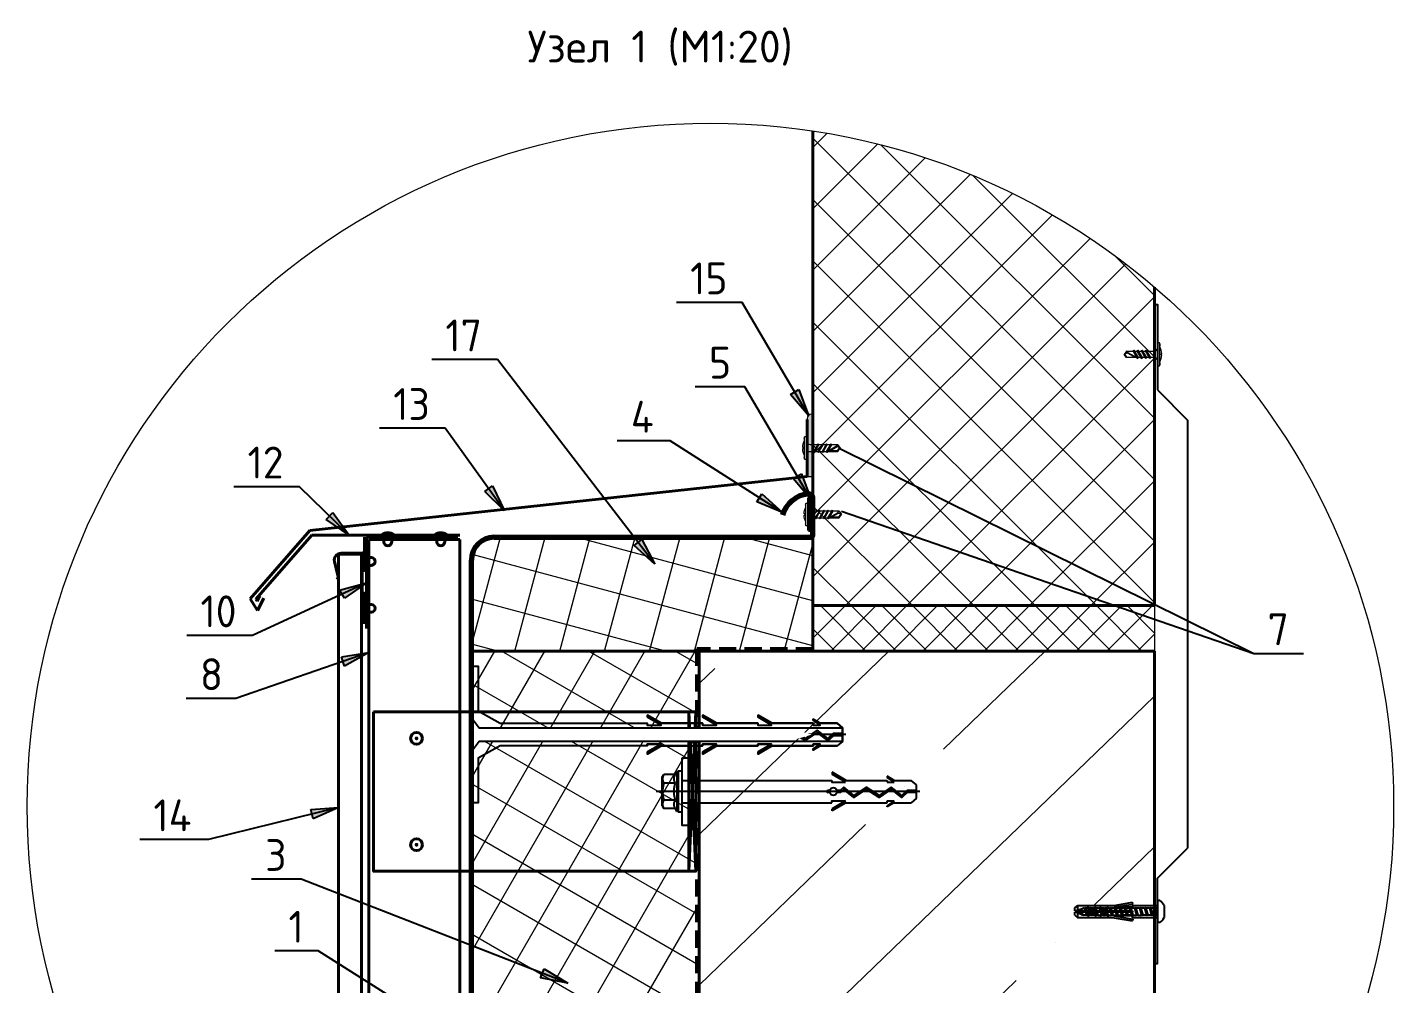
# Model space of a CAD drawing. Header units: millimetres. Extents: x -3689 to 2955806, y -724709 to -635850.
# Drawn here: x 2940953 to 2941553, y -723885 to -723465 of the extents above; entities that cross this region are included whole.
import ezdxf

# ---------------------------------------------------------------- set-up
doc = ezdxf.new("R2010")
doc.units = ezdxf.units.MM
doc.set_wipeout_variables(frame=1)
doc.linetypes.add('DASHED2', pattern=[0.375, 0.25, -0.125])
for name, color, linetype, lineweight in [('_PP_Hatch', 9, 'Continuous', 9), ('_PP_Primary Line Continuous', 3, 'Continuous', 40), ('_Выноска', 7, 'Continuous', 15), ('K_Dim', 165, 'Continuous', 13), ('гидроветрозащита', 10, 'Continuous', 70), ('Гидроизоляция монолита', 30, 'DASHED2', 50), ('Штрих Мин. Вата', 40, 'Continuous', 15)]:
    doc.layers.add(name, color=color, linetype=linetype, lineweight=lineweight)
doc.layers.add('S-METL', color=14, linetype='Continuous')
doc.styles.add('GOST-2.304_Type-B', font='')
doc.styles.add('PDF ISOCPEUR', font='isocpeur.ttf')
doc.styles.get('GOST-2.304_Type-B').set_extended_font_data('GOST Common')

# ---------------------------------------------------------------- blocks, each defined once
blk = doc.blocks.new('*U395')
for points in [[(-60.61, -10.61), (-50, 0)], [(-50, 0), (100.39, 0)], [(111, -10.61), (100.39, 0)], [(-80.61, -11.61), (-90.61, -11.61), (-90.61, -10.61), (-60.61, -10.61)], [(131, -11.61), (141, -11.61), (141, -10.61), (111, -10.61)]]:
    blk.add_lwpolyline(points)
blk = doc.blocks.new('шуруп 4х40')
at = {"color": 0}
for p, q in [((-3.23, -2.91), (-3.23, 2.91)), ((-1.13, 5.33), (0, 5.33)), ((0, -5.33), (0, 5.33)), ((0, 1.92), (0.08, 2)), ((0.79, -1.73), (0, 1.1)), ((1.1, -2), (0.08, 2)), ((0.08, 2), (0.39, 1.73)), ((1.36, -1.73), (0.39, 1.73)), ((2.26, 1.73), (0.39, 1.73)), ((2.26, 1.73), (2.52, 2)), ((3.23, -1.73), (2.26, 1.73)), ((3.54, -2), (2.52, 2)), ((2.52, 2), (2.83, 1.73)), ((3.8, -1.73), (2.83, 1.73)), ((2.83, 1.73), (4.66, 1.73)), ((4.66, 1.73), (4.92, 2)), ((5.63, -1.73), (4.66, 1.73)), ((5.94, -2), (4.92, 2)), ((4.92, 2), (5.23, 1.73)), ((6.2, -1.73), (5.23, 1.73)), ((5.23, 1.73), (7.09, 1.73)), ((7.09, 1.73), (7.35, 2)), ((8.06, -1.73), (7.09, 1.73)), ((8.37, -2), (7.35, 2)), ((7.35, 2), (7.66, 1.73)), ((8.63, -1.73), (7.66, 1.73)), ((9.53, 1.73), (7.66, 1.73)), ((9.53, 1.73), (9.78, 2)), ((10.5, -1.73), (9.53, 1.73)), ((10.81, -2), (9.78, 2)), ((9.78, 2), (10.09, 1.73)), ((11.06, -1.73), (10.09, 1.73)), ((11.96, 1.73), (10.09, 1.73)), ((11.96, 1.73), (12.22, 2)), ((12.93, -1.73), (11.96, 1.73)), ((13.24, -2), (12.22, 2)), ((12.22, 2), (12.53, 1.73)), ((13.5, -1.73), (12.53, 1.73)), ((12.53, 1.73), (14.36, 1.73)), ((14.36, 1.73), (14.62, 2)), ((15.33, -1.73), (14.36, 1.73)), ((15.64, -2), (14.62, 2)), ((14.62, 2), (14.93, 1.73)), ((15.9, -1.73), (14.93, 1.73)), ((14.93, 1.73), (16.79, 1.73)), ((16.79, 1.73), (17.05, 2)), ((17.77, -1.73), (16.79, 1.73)), ((18.08, -2), (17.05, 2)), ((17.05, 2), (17.36, 1.73)), ((18.33, -1.73), (17.36, 1.73)), ((19.19, 1.73), (17.36, 1.73)), ((19.19, 1.73), (19.45, 2)), ((20.17, -1.73), (19.19, 1.73)), ((20.48, -2), (19.45, 2)), ((19.45, 2), (19.76, 1.73)), ((20.73, -1.73), (19.76, 1.73)), ((21.63, 1.73), (19.76, 1.73)), ((21.63, 1.73), (21.89, 2)), ((22.6, -1.73), (21.63, 1.73)), ((22.91, -2), (21.89, 2)), ((21.89, 2), (22.2, 1.73)), ((23.17, -1.73), (22.2, 1.73)), ((24.03, 1.73), (22.2, 1.73)), ((24.03, 1.73), (24.29, 2)), ((25, -1.73), (24.03, 1.73)), ((25.31, -2), (24.29, 2)), ((24.29, 2), (24.6, 1.73)), ((25.57, -1.73), (24.6, 1.73)), ((26.46, 1.73), (24.6, 1.73)), ((26.46, 1.73), (26.72, 2)), ((27.43, -1.73), (26.46, 1.73)), ((27.74, -2), (26.72, 2)), ((26.72, 2), (27.03, 1.73)), ((28, -1.73), (27.03, 1.73)), ((28.86, 1.73), (27.03, 1.73)), ((28.86, 1.73), (29.12, 2)), ((29.83, -1.73), (28.86, 1.73)), ((30.14, -2), (29.12, 2)), ((29.12, 2), (29.43, 1.73)), ((30.4, -1.73), (29.43, 1.73)), ((29.43, 1.73), (31.26, 1.73)), ((31.26, 1.73), (31.52, 2)), ((32.23, -1.73), (31.26, 1.73)), ((32.54, -2), (31.52, 2)), ((31.52, 2), (31.83, 1.73)), ((32.8, -1.73), (31.83, 1.73)), ((31.83, 1.73), (33.76, 1.73)), ((33.76, 1.73), (34.02, 2)), ((34.73, -1.73), (33.76, 1.73)), ((35.04, -2), (34.02, 2)), ((34.02, 2), (34.33, 1.73)), ((35.3, -1.73), (34.33, 1.73)), ((34.33, 1.73), (35.67, 1.73)), ((36.25, 1.5), (35.67, 1.73)), ((36.52, 1.68), (36.25, 1.5)), ((36.95, -1.22), (36.25, 1.5)), ((37.25, -1.39), (36.52, 1.68)), ((36.91, 1.24), (36.52, 1.68)), ((37.44, -1.02), (36.91, 1.24)), ((40, 0), (36.91, 1.24)), ((37.44, -1.02), (40, 0)), ((-1.13, -5.33), (0, -5.33)), ((0, -1.73), (0.79, -1.73)), ((0.79, -1.73), (1.1, -2)), ((1.36, -1.73), (1.1, -2)), ((1.36, -1.73), (3.23, -1.73)), ((3.23, -1.73), (3.54, -2)), ((3.8, -1.73), (3.54, -2)), ((3.8, -1.73), (5.63, -1.73)), ((5.63, -1.73), (5.94, -2)), ((6.2, -1.73), (5.94, -2)), ((6.2, -1.73), (8.06, -1.73)), ((8.06, -1.73), (8.37, -2)), ((8.63, -1.73), (8.37, -2)), ((8.63, -1.73), (10.5, -1.73)), ((10.5, -1.73), (10.81, -2)), ((11.06, -1.73), (10.81, -2)), ((11.06, -1.73), (12.93, -1.73)), ((12.93, -1.73), (13.24, -2)), ((13.5, -1.73), (13.24, -2)), ((13.5, -1.73), (15.33, -1.73)), ((15.33, -1.73), (15.64, -2)), ((15.9, -1.73), (15.64, -2)), ((15.9, -1.73), (17.77, -1.73)), ((17.77, -1.73), (18.08, -2)), ((18.33, -1.73), (18.08, -2)), ((18.33, -1.73), (20.17, -1.73)), ((20.17, -1.73), (20.48, -2)), ((20.73, -1.73), (20.48, -2)), ((20.73, -1.73), (22.6, -1.73)), ((22.6, -1.73), (22.91, -2)), ((23.17, -1.73), (22.91, -2)), ((23.17, -1.73), (25, -1.73)), ((25, -1.73), (25.31, -2)), ((25.57, -1.73), (25.31, -2)), ((25.57, -1.73), (27.43, -1.73)), ((27.43, -1.73), (27.74, -2)), ((28, -1.73), (27.74, -2)), ((28, -1.73), (29.83, -1.73)), ((29.83, -1.73), (30.14, -2)), ((30.4, -1.73), (30.14, -2)), ((30.4, -1.73), (32.23, -1.73)), ((32.23, -1.73), (32.54, -2)), ((32.8, -1.73), (32.54, -2)), ((32.8, -1.73), (34.73, -1.73)), ((34.73, -1.73), (35.04, -2)), ((35.3, -1.73), (35.04, -2)), ((35.3, -1.73), (35.67, -1.73)), ((35.67, -1.73), (36.95, -1.22)), ((36.95, -1.22), (37.25, -1.39)), ((37.25, -1.39), (37.44, -1.02))]:
    blk.add_line(p, q, dxfattribs=at)
for centre, start, end in [((1.84, 0.64), 122.32345, 155.86419), ((1.84, -0.64), 204.13581, 237.67655)]:
    blk.add_arc(centre, 5.56, start, end, dxfattribs=at)
blk = doc.blocks.new('дюбель 6х40')
for p, q in [((0, 3), (12, 3)), ((0, -3), (0, 3)), ((11.98, 3.63), (12.13, 4.52)), ((21, 2.11), (11.98, 3.63)), ((12, 3), (12, 2.1)), ((12, 2.1), (21, 2.1)), ((12, 0.3), (40, 0.3)), ((12, -0.3), (12, 0.3)), ((21, 3), (12.13, 4.52)), ((21, 3), (38.61, 3)), ((24.01, 1.2), (24.01, 3)), ((24.01, 1.2), (27.61, 1.2)), ((27.61, 1.2), (27.61, 3)), ((30.01, 1.2), (30.01, 3)), ((30.01, 1.2), (33.61, 1.2)), ((33.61, 1.2), (33.61, 3)), ((38.61, 3), (38.61, 0.3)), ((40, 1.8), (38.61, 3)), ((40, 1.8), (40, 0.3)), ((12, -3), (0, -3)), ((21, -2.11), (11.98, -3.63)), ((11.98, -3.63), (12.13, -4.52)), ((12, -0.3), (40, -0.3)), ((12, -2.1), (21, -2.1)), ((12, -3), (12, -2.1)), ((21, -3), (12.13, -4.52)), ((38.61, -3), (21, -3)), ((24.01, -1.2), (27.61, -1.2)), ((24.01, -1.2), (24.01, -3)), ((27.61, -1.2), (27.61, -3)), ((30.01, -1.2), (33.61, -1.2)), ((30.01, -1.2), (30.01, -3)), ((33.61, -1.2), (33.61, -3)), ((38.61, -0.3), (38.61, -3)), ((40, -1.8), (38.61, -3)), ((40, -0.3), (40, -1.8))]:
    blk.add_line(p, q)
blk = doc.blocks.new('*U410')
for name in ['шуруп 4х40', 'дюбель 6х40']:
    blk.add_blockref(name, (0, 0))
blk = doc.blocks.new('4.2x16')
at = {"lineweight": 0}
for p, q in [((-1.2, 5.3), (-1.2, -5.3)), ((14.88, 1.6), (16, 0))]:
    blk.add_line(p, q, dxfattribs=at)
for points in [[(-1.2, 3.6, 0.114819), (-2.1, 0.25), (-1.6, 0.25), (-1.6, -0.25), (-2.1, -0.25, 0.114819), (-1.2, -3.6)], [(0, -5.3), (0, 5.3, 0.414214), (-0.2, 5.5), (-1, 5.5, 0.414214), (-1.2, 5.3, 0.209763), (-1.2, 3.8)], [(0, 3.1, 0.414214), (1.5, 1.6), (3.3, 1.6), (3.59, 2.1)], [(14.23, -0.83, 0.131652), (14.88, -1.6), (16, 0), (14.23, -0.83), (9.88, 1.6), (14.88, 1.6), (14.72, 1.3), (15.72, -0.13)], [(-1.2, -3.8, 0.209763), (-1.2, -5.3, 0.414214), (-1, -5.5), (-0.2, -5.5, 0.414214), (0, -5.3)], [(5.15, -1.6), (1.5, -1.6, 0.414214), (0, -3.1)]]:
    blk.add_lwpolyline(points, format="xyb", dxfattribs=at)
for points in [[(0, -1.6), (0, -1.6), (0, 1.6)], [(3.59, 2.1), (5.44, -2.1)], [(3.88, 1.6), (5.3, 1.6)], [(5.59, 2.1), (7.44, -2.1)], [(5.88, 1.6), (7.3, 1.6)], [(7.59, 2.1), (9.44, -2.1)], [(7.88, 1.6), (9.3, 1.6)], [(14.72, 1.3), (11.03, 1.3), (14.57, -0.67)], [(7.15, -1.6), (5.73, -1.6)], [(9.15, -1.6), (7.73, -1.6)], [(11.15, -1.6), (9.73, -1.6)], [(11.73, -1.6), (11.44, -2.1)], [(14.88, -1.6), (11.73, -1.6)]]:
    blk.add_lwpolyline(points, dxfattribs=at)
for points in [[(3.59, 2.1), (5.73, -1.6), (5.44, -2.1), (3.3, 1.6)], [(5.3, 1.6), (5.59, 2.1), (7.73, -1.6), (7.44, -2.1)], [(7.3, 1.6), (7.59, 2.1), (9.73, -1.6), (9.44, -2.1)], [(9.59, 2.1), (11.44, -2.1), (9.3, 1.6), (9.59, 2.1), (11.73, -1.6)]]:
    blk.add_lwpolyline(points, close=True, dxfattribs=at)
blk = doc.blocks.new('*U385')
blk.add_blockref('4.2x16', (0, 0))

msp = doc.modelspace()

# ---------------------------------------------------------------- hatches: boundary and pattern name
for points in [[(2941296.38, -723635.43), (2941288.48, -723626.16), (2941292.12, -723624.01)], [(2941297.64, -723672.45), (2941289.74, -723663.17), (2941293.39, -723661.03)], [(2941162.95, -723677.33), (2941154.23, -723668.82), (2941157.67, -723666.35)], [(2941284.98, -723678.04), (2941273.72, -723673.37), (2941275.99, -723669.8)], [(2941094.7, -723687.93), (2941084.63, -723681.08), (2941087.58, -723678.04)], [(2941228.9, -723700.72), (2941219.91, -723692.5), (2941223.26, -723689.92)], [(2941103.38, -723739.56), (2941092.72, -723745.47), (2941091.34, -723741.47)], [(2941090.09, -723807.67), (2941078.93, -723812.58), (2941077.93, -723808.47)], [(2941190.69, -723884.75), (2941178.74, -723882.36), (2941180.28, -723878.42)]]:
    msp.add_hatch(color=256).paths.add_polyline_path(points, flags=0)
msp.add_hatch(color=256).paths.add_polyline_path([(2941102.38, -723708.93), (2941092.66, -723715.72), (2941090.45, -723712.11)])
at = {"layer": '_Выноска'}
h = msp.add_hatch(color=256, dxfattribs=at)
h.set_gradient(color2=(0, 0, 0))
edge = h.paths.add_edge_path()
edge.add_line((2941295.79, -723637.23), (2941295.79, -723662.23))
edge.add_line((2941295.79, -723662.23), (2941298.38, -723662.23))
edge.add_line((2941298.38, -723662.23), (2941298.38, -723634.85))
edge.add_line((2941298.38, -723634.85), (2941297.79, -723634.85))
edge.add_arc((2941297.79, -723636.85), 2, 90, 180)
edge.add_line((2941295.79, -723636.85), (2941295.79, -723637.23))

# ---------------------------------------------------------------- linework, layer by layer
for p, q in [((2941267.25, -723585.83), (2941238.45, -723585.83)), ((2941296.38, -723635.43), (2941267.25, -723585.83)), ((2941159.78, -723610.89), (2941130.98, -723610.89)), ((2941228.9, -723700.72), (2941159.78, -723610.89)), ((2941268.52, -723622.84), (2941246.72, -723622.84)), ((2941297.64, -723672.45), (2941268.52, -723622.84)), ((2941288.48, -723626.16), (2941292.12, -723624.01)), ((2941296.38, -723635.43), (2941288.48, -723626.16)), ((2941292.12, -723624.01), (2941296.38, -723635.43)), ((2941136.86, -723641.02), (2941108.06, -723641.02)), ((2941162.95, -723677.33), (2941136.86, -723641.02)), ((2941235.61, -723646.58), (2941212.41, -723646.58)), ((2941284.98, -723678.04), (2941235.61, -723646.58)), ((2941310.19, -723649.93), (2941492.01, -723739.94)), ((2941289.74, -723663.17), (2941293.39, -723661.03)), ((2941297.64, -723672.45), (2941289.74, -723663.17)), ((2941293.39, -723661.03), (2941297.64, -723672.45)), ((2941072.89, -723666.71), (2941044.09, -723666.71)), ((2941094.7, -723687.93), (2941072.89, -723666.71)), ((2941154.23, -723668.82), (2941157.67, -723666.35)), ((2941162.95, -723677.33), (2941154.23, -723668.82)), ((2941157.67, -723666.35), (2941162.95, -723677.33)), ((2941273.72, -723673.37), (2941275.99, -723669.8)), ((2941275.99, -723669.8), (2941284.98, -723678.04)), ((2941284.98, -723678.04), (2941273.72, -723673.37)), ((2941310.92, -723677.47), (2941492.01, -723739.94)), ((2941084.63, -723681.08), (2941087.58, -723678.04)), ((2941094.7, -723687.93), (2941084.63, -723681.08)), ((2941087.58, -723678.04), (2941094.7, -723687.93)), ((2941219.91, -723692.5), (2941223.26, -723689.92)), ((2941223.26, -723689.92), (2941228.9, -723700.72)), ((2941228.9, -723700.72), (2941219.91, -723692.5)), ((2941102.38, -723708.93), (2941052.22, -723732.06)), ((2941090.45, -723712.11), (2941102.38, -723708.93)), ((2941092.66, -723715.72), (2941090.45, -723712.11)), ((2941102.38, -723708.93), (2941092.66, -723715.72)), ((2941052.22, -723732.06), (2941023.42, -723732.06)), ((2941103.38, -723739.56), (2941045, -723759.67)), ((2941091.34, -723741.47), (2941103.38, -723739.56)), ((2941092.72, -723745.47), (2941091.34, -723741.47)), ((2941103.38, -723739.56), (2941092.72, -723745.47)), ((2941492.01, -723739.94), (2941513.81, -723739.94)), ((2941045, -723759.67), (2941023.2, -723759.67)), ((2941090.09, -723807.67), (2941032.97, -723821.67)), ((2941077.93, -723808.47), (2941090.09, -723807.67)), ((2941078.93, -723812.58), (2941077.93, -723808.47)), ((2941090.09, -723807.67), (2941078.93, -723812.58)), ((2941032.97, -723821.67), (2941002.77, -723821.67)), ((2941073.61, -723839.08), (2941051.81, -723839.08)), ((2941190.69, -723884.75), (2941073.61, -723839.08)), ((2941081.06, -723870.59), (2941062.06, -723870.59)), ((2941127.22, -723899.67), (2941081.06, -723870.59)), ((2941178.74, -723882.36), (2941180.28, -723878.42)), ((2941180.28, -723878.42), (2941190.69, -723884.75)), ((2941190.69, -723884.75), (2941178.74, -723882.36))]:
    msp.add_line(p, q)
at = {"color": 1}
for p, q in [((2941311.38, -723778.55), (2941311.38, -723772.65)), ((2941312.81, -723775.6), (2941261.38, -723775.6)), ((2941280.21, -723779.82), (2941274.31, -723783.23)), ((2941277.82, -723776.07), (2941276.86, -723776.07)), ((2941298.41, -723780.6), (2941298.41, -723779.82)), ((2941298.41, -723779.82), (2941301.54, -723779.82)), ((2941301.54, -723779.82), (2941298.49, -723781.91)), ((2941311.38, -723778.64), (2941309.02, -723780.6)), ((2941310.99, -723776.07), (2941310.99, -723775.14)), ((2941261.38, -723780.6), (2941274.15, -723780.6)), ((2941280.42, -723780.6), (2941274.31, -723784.13)), ((2941274.31, -723784.13), (2941274.31, -723783.21)), ((2941280.42, -723780.6), (2941298.41, -723780.6)), ((2941301.54, -723780.6), (2941298.49, -723782.37)), ((2941298.49, -723782.37), (2941298.49, -723781.91)), ((2941301.54, -723780.6), (2941309.02, -723780.6))]:
    msp.add_line(p, q, dxfattribs=at)
at = {"color": 9, "ltscale": 5}
for p, q in [((2941238.65, -723791.88), (2941237.97, -723793.17)), ((2941238.65, -723791.88), (2941238.65, -723809.32)), ((2941232.21, -723794.35), (2941232.9, -723793.17)), ((2941232.21, -723806.85), (2941232.21, -723794.35)), ((2941237.97, -723793.17), (2941232.9, -723793.17)), ((2941237.97, -723796.88), (2941232.9, -723796.88)), ((2941232.21, -723806.85), (2941232.9, -723808.04)), ((2941237.97, -723804.32), (2941232.9, -723804.32)), ((2941237.97, -723808.04), (2941232.9, -723808.04)), ((2941238.65, -723809.32), (2941237.97, -723808.04))]:
    msp.add_line(p, q, dxfattribs=at)
at = {"color": 9}
for p, q in [((2941239.15, -723791.88), (2941238.65, -723791.88)), ((2941239.15, -723809.32), (2941238.65, -723809.32))]:
    msp.add_line(p, q, dxfattribs=at)
at = {"color": 9, "ltscale": 3}
msp.add_line((2941239.15, -723791.88), (2941239.15, -723809.32), dxfattribs=at)
at = {"color": 9, "ltscale": 7}
for p, q in [((2941240.91, -723795.69), (2941306.65, -723795.69)), ((2941312.92, -723795.69), (2941306.81, -723792.16)), ((2941306.81, -723792.16), (2941306.81, -723793.07)), ((2941312.71, -723796.47), (2941306.81, -723793.06)), ((2941312.92, -723795.69), (2941330.91, -723795.69)), ((2941312.92, -723795.69), (2941330.91, -723795.69)), ((2941330.91, -723795.69), (2941330.91, -723796.47)), ((2941330.91, -723796.47), (2941334.04, -723796.47)), ((2941334.04, -723795.69), (2941330.99, -723793.92)), ((2941330.99, -723793.92), (2941330.99, -723794.38)), ((2941334.04, -723796.47), (2941330.99, -723794.37)), ((2941334.04, -723795.69), (2941341.52, -723795.69)), ((2941343.88, -723797.65), (2941341.52, -723795.69)), ((2941343.88, -723803.55), (2941343.88, -723797.65)), ((2941310.32, -723801.07), (2941309.36, -723801.07)), ((2941343.88, -723803.55), (2941341.52, -723805.51)), ((2941343.49, -723801.07), (2941343.49, -723800.14)), ((2941240.91, -723805.51), (2941306.65, -723805.51)), ((2941312.71, -723804.73), (2941306.81, -723808.14)), ((2941312.92, -723805.51), (2941306.81, -723809.04)), ((2941306.81, -723809.04), (2941306.81, -723808.13)), ((2941312.92, -723805.51), (2941330.91, -723805.51)), ((2941330.91, -723805.51), (2941330.91, -723804.73)), ((2941330.91, -723804.73), (2941334.04, -723804.73)), ((2941334.04, -723804.73), (2941330.99, -723806.83)), ((2941334.04, -723805.51), (2941330.99, -723807.28)), ((2941330.99, -723807.28), (2941330.99, -723806.82)), ((2941334.04, -723805.51), (2941341.52, -723805.51))]:
    msp.add_line(p, q, dxfattribs=at)
at = {"color": 9, "ltscale": 10}
msp.add_line((2941345.31, -723800.6), (2941229.52, -723800.6), dxfattribs=at)
at = {"color": 1}
for points in [[(2941261.38, -723770.6), (2941274.15, -723770.6), (2941274.15, -723771.39), (2941280.21, -723771.39), (2941274.31, -723767.98)], [(2941310.99, -723775.14), (2941307.31, -723775.14), (2941304.97, -723777.3), (2941300.24, -723773.67), (2941294.9, -723777.3), (2941289.2, -723773.67), (2941283.85, -723777.3), (2941279.44, -723773.75), (2941277.82, -723775.13), (2941276.33, -723775.13)], [(2941273.34, -723775.13), (2941272.51, -723775.13)], [(2941273.34, -723776.07), (2941272.51, -723776.07)], [(2941274.15, -723780.6), (2941274.15, -723779.82), (2941280.21, -723779.82)], [(2941310.99, -723776.07), (2941307.31, -723776.07), (2941304.97, -723778.23), (2941300.24, -723774.6), (2941294.9, -723778.23), (2941289.2, -723774.6), (2941283.85, -723778.23), (2941279.44, -723774.68), (2941277.82, -723776.07), (2941276.33, -723776.07)]]:
    msp.add_lwpolyline(points, dxfattribs=at)
at = {"color": 9, "ltscale": 5}
msp.add_lwpolyline([(2941240.91, -723785.74), (2941243.88, -723785.74), (2941243.88, -723815.46), (2941240.91, -723815.46)], close=True, dxfattribs=at)
at = {"color": 9, "ltscale": 7}
msp.add_lwpolyline([(2941239.15, -723809.52), (2941240.91, -723809.52), (2941240.91, -723791.68), (2941239.15, -723791.68)], close=True, dxfattribs=at)
for points in [[(2941306.65, -723795.69), (2941306.65, -723796.47), (2941312.71, -723796.47)], [(2941305.84, -723800.13), (2941305.01, -723800.13)], [(2941305.84, -723801.07), (2941305.01, -723801.07)], [(2941343.49, -723800.14), (2941339.81, -723800.14), (2941337.47, -723802.3), (2941332.74, -723798.67), (2941327.4, -723802.3), (2941321.7, -723798.67), (2941316.35, -723802.3), (2941311.94, -723798.75), (2941310.32, -723800.13), (2941308.83, -723800.13)], [(2941343.49, -723801.07), (2941339.81, -723801.07), (2941337.47, -723803.23), (2941332.74, -723799.6), (2941327.4, -723803.23), (2941321.7, -723799.6), (2941316.35, -723803.23), (2941311.94, -723799.68), (2941310.32, -723801.07), (2941308.83, -723801.07)], [(2941306.65, -723805.51), (2941306.65, -723804.73), (2941312.71, -723804.73)]]:
    msp.add_lwpolyline(points, dxfattribs=at)
at = {"color": 1}
for centre, radius, start, end in [((2941272.51, -723775.6), 0.471, 90, 270), ((2941274.83, -723775.6), 1.57, 17.4576, 162.5424), ((2941274.83, -723775.6), 1.57, 197.4576, 342.5424)]:
    msp.add_arc(centre, radius, start, end, dxfattribs=at)
at = {"color": 9, "ltscale": 7}
for centre, radius, start, end in [((2941305.01, -723800.6), 0.471, 90, 270), ((2941307.33, -723800.6), 1.57, 17.4576, 162.5424), ((2941307.33, -723800.6), 1.57, 197.4576, 342.5424)]:
    msp.add_arc(centre, radius, start, end, dxfattribs=at)
at = {"color": 9, "ltscale": 5}
for points in [[(2941232.9, -723793.17), (2941231.83, -723795.02), (2941232.9, -723796.88)], [(2941232.9, -723796.88), (2941231.83, -723800.6), (2941232.9, -723804.32)], [(2941237.97, -723796.88), (2941236.89, -723795.02), (2941237.97, -723793.17)], [(2941237.97, -723804.32), (2941236.89, -723800.6), (2941237.97, -723796.88)], [(2941232.9, -723804.32), (2941231.83, -723806.18), (2941232.9, -723808.04)], [(2941237.97, -723808.04), (2941236.89, -723806.18), (2941237.97, -723804.32)]]:
    msp.add_rational_spline(points, [1.31624349047, 1.51986706708, 1.31624349047], degree=2, dxfattribs=at)
at = {"layer": '_PP_Hatch', "linetype": 'Continuous', "ltscale": 10}
for p, q in [((2941248.38, -723788.93), (2941248.38, -723738.93)), ((2941248.38, -723819.42), (2941331.73, -723738.93)), ((2941355.76, -723781.93), (2941400.29, -723738.93)), ((2941248.38, -723753.21), (2941255.33, -723746.5)), ((2941248.38, -723951.83), (2941448.38, -723758.69)), ((2941338.63, -723798.47), (2941338.63, -723798.47)), ((2941248.38, -723885.62), (2941321.5, -723815.01)), ((2941421.92, -723850.45), (2941448.38, -723824.9)), ((2941248.38, -723878.93), (2941248.38, -723828.93)), ((2941404.79, -723866.99), (2941404.79, -723866.99)), ((2941302.02, -723966.24), (2941387.67, -723883.53))]:
    msp.add_line(p, q, dxfattribs=at)
at = {"layer": '_PP_Hatch', "ltscale": 10}
msp.add_line((2941248.38, -723738.93), (2941248.38, -724107.02), dxfattribs=at)
at = {"layer": '_PP_Primary Line Continuous', "ltscale": 10}
for p, q in [((2941298.38, -723510.45), (2941298.38, -723718.93)), ((2941448.38, -723718.93), (2941448.38, -723579.07)), ((2941298.38, -723688.93), (2941158.38, -723688.93)), ((2941298.38, -723738.93), (2941298.38, -723688.93)), ((2941148.38, -723698.93), (2941148.38, -723738.93)), ((2941298.38, -723718.93), (2941448.38, -723718.93)), ((2941148.38, -723738.93), (2941298.38, -723738.93)), ((2941248.38, -723738.93), (2941148.38, -723738.93)), ((2941148.38, -723738.93), (2941148.38, -723988.93)), ((2941448.38, -723738.93), (2941248.38, -723738.93)), ((2941248.38, -723738.93), (2941248.38, -724107.02)), ((2941248.38, -724002.93), (2941248.38, -723738.93)), ((2941448.38, -724035.05), (2941448.38, -723738.93))]:
    msp.add_line(p, q, dxfattribs=at)
at = {"layer": '_PP_Primary Line Continuous'}
for p, q in [((2941295.79, -723637.23), (2941295.79, -723662.23)), ((2941295.79, -723662.23), (2941077.47, -723685.93)), ((2941077.47, -723685.93), (2941051.29, -723715.94)), ((2941078.38, -723687.93), (2941053.77, -723716.15)), ((2941077.47, -723685.93), (2941077.47, -723685.93)), ((2941143.38, -723687.93), (2941078.38, -723687.93)), ((2941142.38, -723688.93), (2941102.38, -723688.93)), ((2941102.38, -723688.93), (2941102.38, -723728.93)), ((2941100.09, -723696.42), (2941090.09, -723696.42)), ((2941090.09, -723696.42), (2941090.09, -723996.42)), ((2941100.09, -723996.42), (2941100.09, -723696.42)), ((2941051.29, -723715.94), (2941054.45, -723721.08)), ((2941053.77, -723716.15), (2941054.29, -723717)), ((2941054.29, -723717), (2941055.46, -723714.72)), ((2941054.45, -723721.08), (2941057.24, -723715.63))]:
    msp.add_line(p, q, dxfattribs=at)
at = {"layer": '_PP_Primary Line Continuous', "color": 217, "true_color": 0x93278f}
for p, q in [((2941103.38, -724002.93), (2941103.38, -723689.93)), ((2941103.38, -723689.93), (2941143.38, -723689.93)), ((2941143.38, -723689.93), (2941143.38, -724002.93))]:
    msp.add_line(p, q, dxfattribs=at)
at = {"layer": '_PP_Primary Line Continuous', "color": 116, "true_color": 0x136734}
for points in [[(2941296.38, -723685.93), (2941298.38, -723685.93), (2941298.38, -723671.93), (2941296.38, -723671.93), (2941296.38, -723685.93)], [(2941296.38, -723671.93), (2941298.38, -723685.93), (2941298.38, -723671.93), (2941296.38, -723685.93)]]:
    msp.add_lwpolyline(points, dxfattribs=at)
at = {"layer": '_PP_Primary Line Continuous', "color": 6}
msp.add_lwpolyline([(2941101.38, -723688.93), (2941101.38, -723694.93, -0.414214), (2941100.38, -723695.93), (2941091.19, -723695.93, 0.485847), (2941088.27, -723699.64), (2941089.76, -723705.76, -0.144281), (2941089.71, -723706.89), (2941089.5, -723707.48)], format="xyb", dxfattribs=at)
msp.add_lwpolyline([(2941101.38, -723726.93), (2941101.38, -723713.52), (2941100.38, -723713.52), (2941100.38, -723703.52), (2941101.38, -723703.52), (2941101.38, -723688.93)], dxfattribs=at)
at = {"layer": '_PP_Primary Line Continuous', "color": 116, "true_color": 0x136734}
for points in [[(2941109.18, -723687.68), (2941109.18, -723687.93), (2941110.18, -723687.93), (2941110.18, -723689.93, 1.795088), (2941113.18, -723689.93), (2941113.18, -723687.93), (2941114.18, -723687.93), (2941114.18, -723687.68, 0.29532)], [(2941132.43, -723687.68), (2941132.43, -723687.93), (2941133.43, -723687.93), (2941133.43, -723689.93, 1.795088), (2941136.43, -723689.93), (2941136.43, -723687.93), (2941137.43, -723687.93), (2941137.43, -723687.68, 0.29532)], [(2941101.12, -723702.04), (2941101.38, -723702.04), (2941101.38, -723701.04), (2941103.38, -723701.04, 1.795088), (2941103.38, -723698.04), (2941101.38, -723698.04), (2941101.38, -723697.04), (2941101.12, -723697.04, 0.29532)], [(2941101.12, -723722.63), (2941101.38, -723722.63), (2941101.38, -723721.63), (2941103.38, -723721.63, 1.795088), (2941103.38, -723718.63), (2941101.38, -723718.63), (2941101.38, -723717.63), (2941101.12, -723717.63, 0.29532)]]:
    msp.add_lwpolyline(points, format="xyb", close=True, dxfattribs=at)
at = {"layer": '_PP_Primary Line Continuous', "color": 159, "true_color": 0x22346e}
msp.add_lwpolyline([(2941105.43, -723765.6), (2941246.88, -723765.6), (2941246.88, -723835.6), (2941105.43, -723835.6)], close=True, dxfattribs=at)
msp.add_lwpolyline([(2941246.88, -723835.6), (2941243.88, -723835.6), (2941243.88, -723765.6), (2941246.88, -723765.6), (2941243.88, -723835.6), (2941246.88, -723835.6), (2941243.88, -723765.6)], dxfattribs=at)
at = {"layer": '_PP_Primary Line Continuous', "color": 7}
for centre, radius in [((2941124.29, -723777.24), 2.61), ((2941124.29, -723777.24), 0.21), ((2941124.29, -723823.96), 2.61), ((2941124.29, -723823.96), 0.21)]:
    msp.add_circle(centre, radius, dxfattribs=at)
at = {"layer": '_PP_Primary Line Continuous', "ltscale": 10}
msp.add_arc((2941158.38, -723698.93), 10, 90, 180, dxfattribs=at)
at = {"layer": '_Выноска'}
for p, q in [((2941298.38, -723634.85), (2941297.79, -723634.85)), ((2941298.38, -723662.23), (2941298.38, -723634.85)), ((2941295.79, -723636.85), (2941295.79, -723637.23)), ((2941295.79, -723637.23), (2941295.79, -723637.23)), ((2941295.79, -723637.23), (2941295.79, -723662.23)), ((2941295.79, -723662.23), (2941298.38, -723662.23))]:
    msp.add_line(p, q, dxfattribs=at)
msp.add_circle((2941253.38, -723807.06), 300, dxfattribs=at)
msp.add_arc((2941297.79, -723636.85), 2, 90, 180, dxfattribs=at)
at = {"layer": 'K_Dim'}
for p, q in [((2941298.38, -723718.93), (2941448.38, -723718.93)), ((2941298.38, -723738.93), (2941298.38, -723718.93)), ((2941448.38, -723718.93), (2941448.38, -723738.93)), ((2941448.38, -723738.93), (2941298.38, -723738.93))]:
    msp.add_line(p, q, dxfattribs=at)
at = {"layer": 'гидроветрозащита'}
for p, q in [((2941296.16, -723669.98), (2941296.16, -723669.98)), ((2941296.16, -723669.98), (2941296.16, -723669.98)), ((2941298.38, -723687.93), (2941298.38, -723671.93)), ((2941298.38, -723687.93), (2941298.38, -723671.93)), ((2941158.38, -723688.93), (2941297.38, -723688.93)), ((2941158.38, -723688.93), (2941297.38, -723688.93)), ((2941148.38, -723988.93), (2941148.38, -723698.93)), ((2941148.38, -723988.93), (2941148.38, -723698.93))]:
    msp.add_line(p, q, dxfattribs=at)
for centre, radius, start, end in [((2941297.22, -723682.63), 12.7, 94.78202, 164.63115), ((2941297.22, -723682.63), 12.7, 94.78202, 164.63115), ((2941296.53, -723671.8), 1.86, 355.99069, 101.24219), ((2941296.53, -723671.8), 1.86, 355.99069, 101.24219), ((2941158.38, -723698.93), 10, 90, 180), ((2941158.38, -723698.93), 10, 90, 180), ((2941297.38, -723687.93), 1, 270, 0), ((2941297.38, -723687.93), 1, 270, 0)]:
    msp.add_arc(centre, radius, start, end, dxfattribs=at)
at = {"layer": 'Гидроизоляция монолита', "ltscale": 30}
for p, q in [((2941298.38, -723737.93), (2941247.38, -723737.93)), ((2941247.38, -723737.93), (2941247.38, -724107))]:
    msp.add_line(p, q, dxfattribs=at)
at = {"layer": 'Штрих Мин. Вата', "linetype": 'Continuous'}
for p, q in [((2941298.38, -723517.73), (2941304.64, -723511.47)), ((2941448.38, -723663.62), (2941298.38, -723513.62)), ((2941298.38, -723544.67), (2941326.86, -723516.2)), ((2941448.38, -723636.68), (2941328.24, -723516.55)), ((2941298.38, -723571.61), (2941347.72, -723522.28)), ((2941298.38, -723598.55), (2941367.37, -723529.56)), ((2941448.38, -723609.74), (2941368.77, -723530.14)), ((2941298.38, -723625.5), (2941385.94, -723537.93)), ((2941448.38, -723690.57), (2941298.38, -723540.57)), ((2941298.38, -723652.44), (2941403.5, -723547.32)), ((2941298.38, -723679.38), (2941420.1, -723557.65)), ((2941448.38, -723717.51), (2941298.38, -723567.51)), ((2941298.38, -723706.32), (2941435.8, -723568.89)), ((2941448.38, -723582.8), (2941430.49, -723564.92)), ((2941312.71, -723718.93), (2941448.38, -723583.26)), ((2941422.86, -723718.93), (2941298.38, -723594.45)), ((2941339.65, -723718.93), (2941448.38, -723610.2)), ((2941395.92, -723718.93), (2941298.38, -723621.39)), ((2941366.59, -723718.93), (2941448.38, -723637.14)), ((2941368.98, -723718.93), (2941298.38, -723648.33)), ((2941393.53, -723718.93), (2941448.38, -723664.08)), ((2941342.04, -723718.93), (2941298.38, -723675.27)), ((2941148.38, -723736.48), (2941161.12, -723688.93)), ((2941167.44, -723738.93), (2941180.84, -723688.93)), ((2941187.17, -723738.93), (2941200.56, -723688.93)), ((2941298.38, -723716.85), (2941194.19, -723688.93)), ((2941206.89, -723738.93), (2941220.29, -723688.93)), ((2941226.61, -723738.93), (2941240.01, -723688.93)), ((2941246.33, -723738.93), (2941259.73, -723688.93)), ((2941266.05, -723738.93), (2941279.45, -723688.93)), ((2941298.38, -723697.12), (2941267.79, -723688.93)), ((2941285.78, -723738.93), (2941298.38, -723691.9)), ((2941420.47, -723718.93), (2941448.38, -723691.02)), ((2941298.38, -723736.57), (2941148.69, -723696.46)), ((2941315.1, -723718.93), (2941298.38, -723702.21)), ((2941233.58, -723738.93), (2941148.38, -723716.1)), ((2941298.38, -723719.79), (2941299.24, -723718.93)), ((2941298.38, -723733.26), (2941312.71, -723718.93)), ((2941321.63, -723738.93), (2941301.63, -723718.93)), ((2941306.18, -723738.93), (2941326.18, -723718.93)), ((2941335.1, -723738.93), (2941315.1, -723718.93)), ((2941319.65, -723738.93), (2941339.65, -723718.93)), ((2941348.57, -723738.93), (2941328.57, -723718.93)), ((2941333.12, -723738.93), (2941353.12, -723718.93)), ((2941362.04, -723738.93), (2941342.04, -723718.93)), ((2941346.59, -723738.93), (2941366.59, -723718.93)), ((2941375.51, -723738.93), (2941355.51, -723718.93)), ((2941360.06, -723738.93), (2941380.06, -723718.93)), ((2941388.98, -723738.93), (2941368.98, -723718.93)), ((2941373.53, -723738.93), (2941393.53, -723718.93)), ((2941402.45, -723738.93), (2941382.45, -723718.93)), ((2941387, -723738.93), (2941407, -723718.93)), ((2941415.92, -723738.93), (2941395.92, -723718.93)), ((2941400.47, -723738.93), (2941420.47, -723718.93)), ((2941429.39, -723738.93), (2941409.39, -723718.93)), ((2941413.94, -723738.93), (2941433.94, -723718.93)), ((2941442.86, -723738.93), (2941422.86, -723718.93)), ((2941427.41, -723738.93), (2941447.41, -723718.93)), ((2941448.38, -723730.98), (2941436.33, -723718.93)), ((2941447.41, -723718.93), (2941448.38, -723717.96)), ((2941308.16, -723738.93), (2941298.38, -723729.15)), ((2941440.88, -723738.93), (2941448.38, -723731.43)), ((2941159.98, -723738.93), (2941148.38, -723735.82)), ((2941148.38, -723756.65), (2941158.61, -723738.93)), ((2941148.38, -723794.75), (2941180.61, -723738.93)), ((2941148.38, -723832.85), (2941202.6, -723738.93)), ((2941148.38, -723870.95), (2941224.6, -723738.93)), ((2941148.38, -723909.05), (2941246.6, -723738.93)), ((2941248.38, -723788.98), (2941161.68, -723738.93)), ((2941248.38, -723766.98), (2941199.78, -723738.93)), ((2941248.38, -723744.99), (2941237.88, -723738.93)), ((2941248.38, -723810.98), (2941148.38, -723753.24)), ((2941148.38, -723947.15), (2941248.38, -723773.95)), ((2941248.38, -723832.98), (2941148.38, -723775.24)), ((2941248.38, -723854.97), (2941148.38, -723797.24)), ((2941148.38, -723985.25), (2941248.38, -723812.05)), ((2941248.38, -723876.97), (2941148.38, -723819.24)), ((2941248.38, -723898.97), (2941148.38, -723841.23)), ((2941160.18, -724002.9), (2941248.38, -723850.15)), ((2941248.38, -723920.96), (2941148.38, -723863.23))]:
    msp.add_line(p, q, dxfattribs=at)

# ---------------------------------------------------------------- block references
at = {"layer": 'S-METL'}
for name, p, xscale, yscale, zscale, rotation in [('*U395', (2941462.89, -723699.93), 1.25, 1.25, 1.25, 270), ('*U385', (2941449.63, -723608.59), 0.9090909090909092, 0.9090909090909092, 0.9090909090909092, 180.0000000003209), ('*U385', (2941295.79, -723649.73), -0.9090909090909092, 0.9090909090909092, 0.9090909090909092, 180), ('*U385', (2941296.38, -723678.93), -0.9090909090909092, 0.9090909090909092, 0.9090909090909092, 180), ('*U410', (2941449.63, -723853.33), 0.906249999999818, 0.906249999999818, 0.906249999999818, 180)]:
    msp.add_blockref(name, p, dxfattribs=dict(at, xscale=xscale, yscale=yscale, zscale=zscale, rotation=rotation))

# ---------------------------------------------------------------- texts
for s, style, p in [('Узел 1 (М1:20)', 'PDF ISOCPEUR', (2941173, -723480.42)), ('15', 'GOST-2.304_Type-B', (2941244.45, -723582.23)), ('17', 'GOST-2.304_Type-B', (2941136.98, -723607.29)), ('5', 'GOST-2.304_Type-B', (2941252.72, -723619.24)), ('13', 'GOST-2.304_Type-B', (2941114.06, -723637.42)), ('4', 'GOST-2.304_Type-B', (2941218.41, -723642.98)), ('12', 'GOST-2.304_Type-B', (2941050.09, -723663.11)), ('10', 'GOST-2.304_Type-B', (2941029.42, -723728.46)), ('7', 'GOST-2.304_Type-B', (2941498.01, -723736.34)), ('8', 'GOST-2.304_Type-B', (2941029.2, -723756.07)), ('14', 'GOST-2.304_Type-B', (2941008.77, -723818.07)), ('3', 'GOST-2.304_Type-B', (2941057.81, -723835.48)), ('1', 'GOST-2.304_Type-B', (2941068.06, -723866.99))]:
    msp.add_text(s, height=14, dxfattribs=dict(style=style)).set_placement(p)

# ---------------------------------------------------------------- next in the draw order: wipeouts: each hides what was drawn before it
at = {"color": 251, "lineweight": 0}
msp.add_wipeout([(2941149.51, -723781.3), (2941149.51, -723769.9), (2941149.51, -723769.9), (2941149.51, -723769.9), (2941151.74, -723772.8), (2941151.74, -723772.8), (2941288.14, -723772.8), (2941297.84, -723775.6), (2941288.14, -723778.4), (2941151.74, -723778.4)], dxfattribs=at)

# ---------------------------------------------------------------- next in the draw order: linework, layer by layer
at = {"color": 1}
for p, q in [((2941231.69, -723779.82), (2941225.79, -723783.23)), ((2941231.9, -723780.6), (2941225.79, -723784.13)), ((2941225.79, -723784.13), (2941225.79, -723783.21))]:
    msp.add_line(p, q, dxfattribs=at)
at = {"color": 9, "ltscale": 7}
for p, q in [((2941255.95, -723779.82), (2941250.05, -723783.23)), ((2941231.9, -723780.6), (2941249.88, -723780.6)), ((2941256.16, -723780.6), (2941250.05, -723784.13)), ((2941250.05, -723784.13), (2941250.05, -723783.21)), ((2941256.16, -723780.6), (2941274.15, -723780.6))]:
    msp.add_line(p, q, dxfattribs=at)
at = {"color": 1}
for points in [[(2941225.79, -723767.99), (2941225.79, -723767.07), (2941231.9, -723770.6), (2941249.88, -723770.6), (2941249.88, -723771.39), (2941255.95, -723771.39), (2941250.05, -723767.98), (2941250.05, -723767.07), (2941256.16, -723770.6), (2941274.15, -723770.6), (2941274.15, -723771.39), (2941280.21, -723771.39), (2941274.31, -723767.98), (2941274.31, -723767.07), (2941280.42, -723770.6), (2941298.41, -723770.6), (2941298.41, -723771.39), (2941301.54, -723771.39), (2941298.49, -723769.29), (2941298.49, -723768.84), (2941301.54, -723770.6), (2941309.02, -723770.6), (2941311.31, -723772.6), (2941311.32, -723778.6), (2941309.02, -723780.6), (2941301.54, -723780.6), (2941298.49, -723782.37), (2941298.49, -723781.91), (2941301.54, -723779.82), (2941298.41, -723779.82), (2941298.41, -723780.6), (2941280.42, -723780.6), (2941274.31, -723784.13), (2941274.31, -723783.23), (2941280.21, -723779.82), (2941274.15, -723779.82), (2941274.15, -723780.6), (2941256.16, -723780.6), (2941250.05, -723784.13), (2941250.05, -723783.21), (2941255.95, -723779.82), (2941249.88, -723779.82), (2941249.88, -723780.6), (2941231.9, -723780.6), (2941225.79, -723784.13), (2941225.79, -723783.21), (2941231.69, -723779.82), (2941225.62, -723779.82), (2941225.62, -723780.6), (2941161.09, -723780.6), (2941151.38, -723785.98), (2941151.38, -723805.6), (2941148.38, -723805.6), (2941148.38, -723745.6), (2941151.38, -723745.6), (2941151.38, -723765.22), (2941161.09, -723770.6), (2941225.62, -723770.6), (2941225.62, -723771.39), (2941231.69, -723771.39), (2941225.79, -723767.98)], [(2941280.42, -723770.6), (2941274.31, -723767.07), (2941274.31, -723767.99)], [(2941311.32, -723778.6), (2941151.81, -723778.6), (2941149.02, -723782.25), (2941149.02, -723782.25), (2941148.38, -723782.25), (2941148.38, -723768.95), (2941149.02, -723768.95), (2941149.02, -723768.95), (2941151.81, -723772.6), (2941311.31, -723772.6)], [(2941298.41, -723770.6), (2941280.42, -723770.6), (2941298.41, -723770.6), (2941298.41, -723771.39), (2941301.54, -723771.39), (2941298.49, -723769.29)], [(2941311.38, -723772.56), (2941309.02, -723770.6), (2941301.54, -723770.6), (2941298.49, -723768.84), (2941298.49, -723769.29)], [(2941225.62, -723780.6), (2941225.62, -723779.82), (2941231.69, -723779.82)]]:
    msp.add_lwpolyline(points, dxfattribs=at)
at = {"color": 9, "ltscale": 7}
for points in [[(2941231.9, -723770.6), (2941249.88, -723770.6), (2941231.9, -723770.6), (2941225.79, -723767.07), (2941225.79, -723767.99)], [(2941249.88, -723770.6), (2941249.88, -723771.39), (2941255.95, -723771.39), (2941250.05, -723767.98)], [(2941256.16, -723770.6), (2941274.15, -723770.6), (2941256.16, -723770.6), (2941250.05, -723767.07), (2941250.05, -723767.99)], [(2941249.88, -723780.6), (2941249.88, -723779.82), (2941255.95, -723779.82)]]:
    msp.add_lwpolyline(points, dxfattribs=at)

doc.saveas('drawing.dxf')
